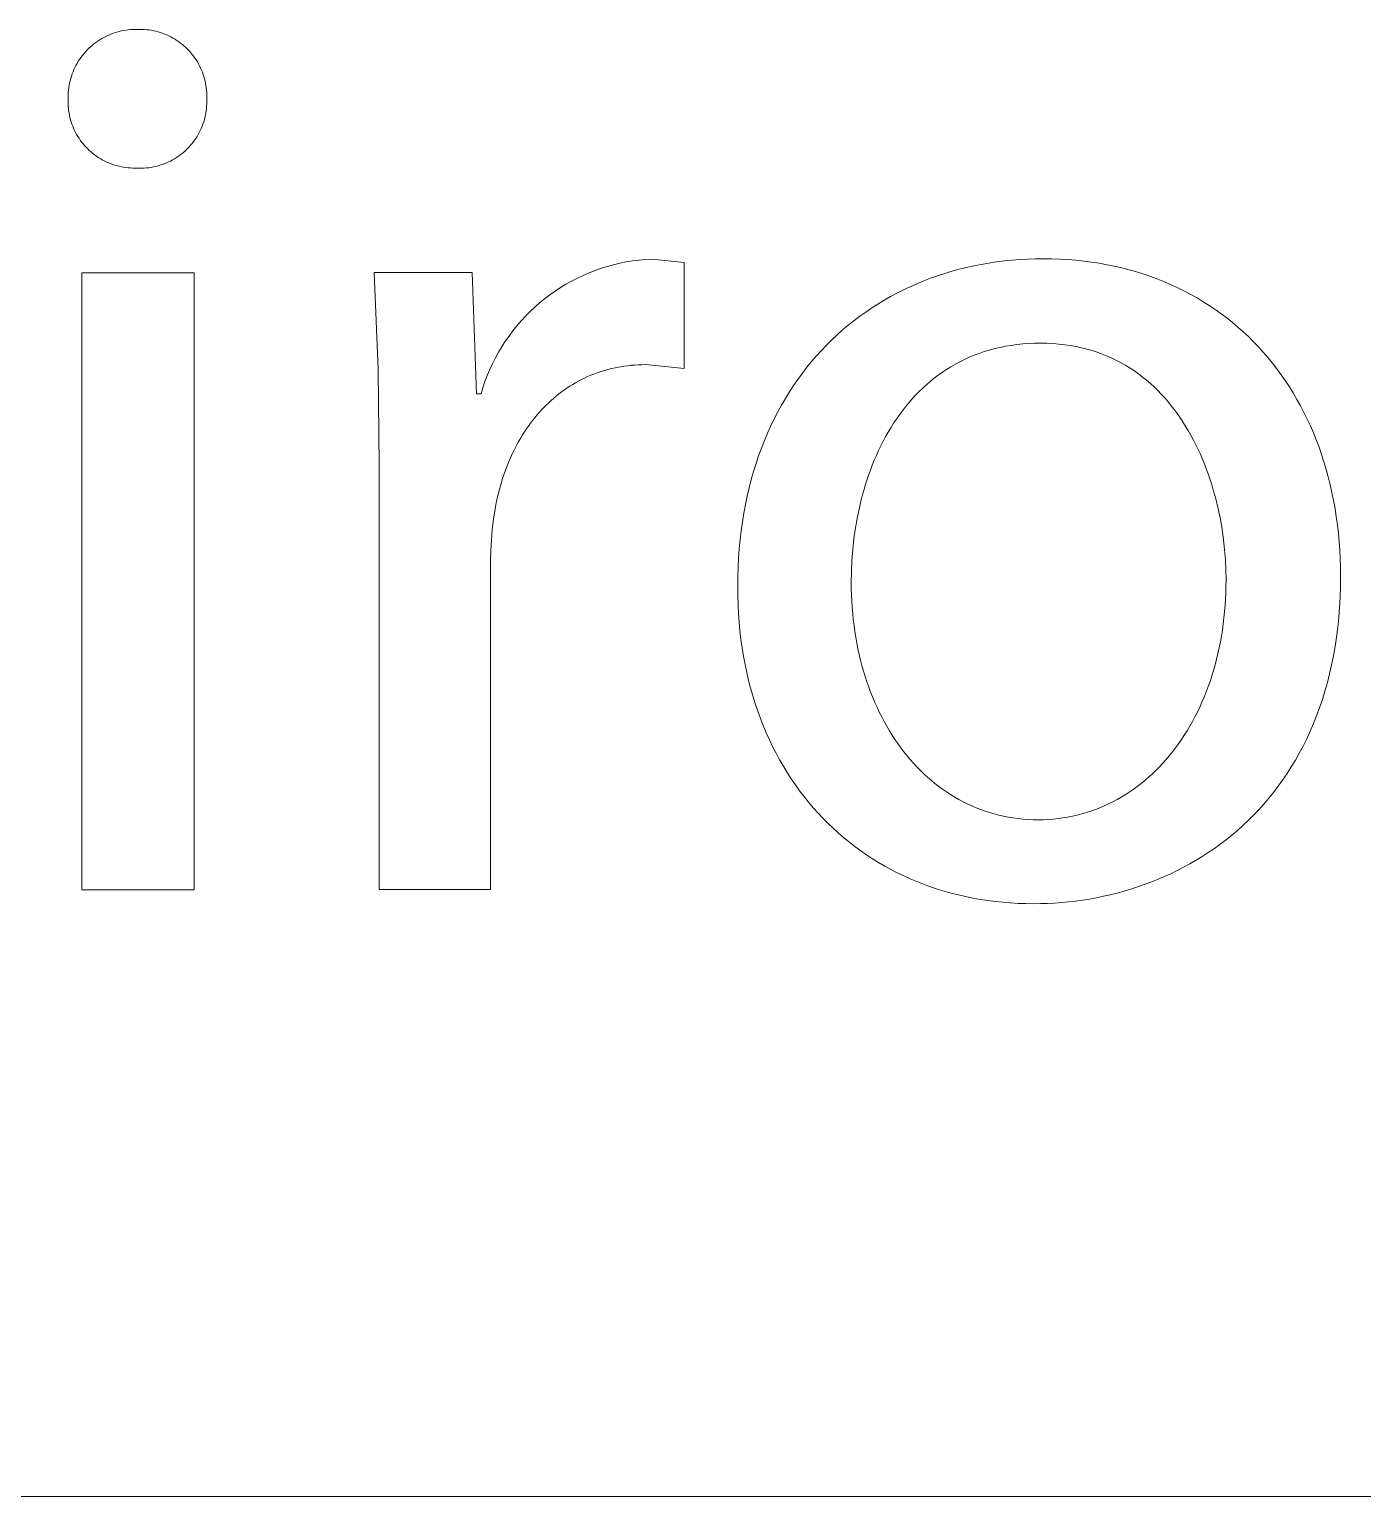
# Model space of a CAD drawing. Header units: millimetres. Extents: x -962 to 3068, y -237 to 2578.
# Drawn here: x 2262.05 to 2304.25, y -237.31 to -190.87 of the extents above; entities that cross this region are included whole.
import ezdxf

# ---------------------------------------------------------------- set-up
doc = ezdxf.new("R2010")
doc.units = ezdxf.units.MM
doc.header["$MEASUREMENT"] = 0
doc.layers.add('Domyślny', color=7, linetype='Continuous', true_color=0x000000)

msp = doc.modelspace()

# ---------------------------------------------------------------- linework, layer by layer
at = {"layer": 'Domyślny', "color": 18, "lineweight": 15, "true_color": 0x000000}
for p, q in [((2264.035, -191.38), (2264.092, -191.333)), ((2264.092, -191.333), (2264.151, -191.288)), ((2264.151, -191.288), (2264.212, -191.245)), ((2264.212, -191.245), (2264.274, -191.204)), ((2264.274, -191.204), (2264.338, -191.166)), ((2264.338, -191.166), (2264.403, -191.129)), ((2264.403, -191.129), (2264.469, -191.095)), ((2264.469, -191.095), (2264.536, -191.063)), ((2264.536, -191.063), (2264.604, -191.034)), ((2264.604, -191.034), (2264.673, -191.007)), ((2264.673, -191.007), (2264.744, -190.982)), ((2264.744, -190.982), (2264.815, -190.96)), ((2264.815, -190.96), (2264.886, -190.94)), ((2264.886, -190.94), (2264.959, -190.923)), ((2264.959, -190.923), (2265.032, -190.908)), ((2265.032, -190.908), (2265.105, -190.896)), ((2265.105, -190.896), (2265.179, -190.886)), ((2265.179, -190.886), (2265.253, -190.879)), ((2265.253, -190.879), (2265.327, -190.875)), ((2265.327, -190.875), (2265.401, -190.873)), ((2265.401, -190.873), (2265.476, -190.873)), ((2265.476, -190.873), (2265.548, -190.872)), ((2265.548, -190.872), (2265.621, -190.873)), ((2265.621, -190.873), (2265.694, -190.877)), ((2265.694, -190.877), (2265.767, -190.883)), ((2265.767, -190.883), (2265.839, -190.891)), ((2265.839, -190.891), (2265.911, -190.903)), ((2265.911, -190.903), (2265.983, -190.916)), ((2265.983, -190.916), (2266.054, -190.932)), ((2266.054, -190.932), (2266.124, -190.951)), ((2266.124, -190.951), (2266.194, -190.972)), ((2266.194, -190.972), (2266.263, -190.995)), ((2266.263, -190.995), (2266.331, -191.021)), ((2266.331, -191.021), (2266.399, -191.049)), ((2266.399, -191.049), (2266.465, -191.079)), ((2266.465, -191.079), (2266.53, -191.112)), ((2266.53, -191.112), (2266.594, -191.147)), ((2266.594, -191.147), (2266.657, -191.184)), ((2266.657, -191.184), (2266.718, -191.223)), ((2266.718, -191.223), (2266.778, -191.264)), ((2266.778, -191.264), (2266.837, -191.307)), ((2266.837, -191.307), (2266.894, -191.353)), ((2263.639, -191.822), (2263.681, -191.761)), ((2263.681, -191.761), (2263.726, -191.701)), ((2263.726, -191.701), (2263.773, -191.644)), ((2263.773, -191.644), (2263.821, -191.587)), ((2263.821, -191.587), (2263.872, -191.533)), ((2263.872, -191.533), (2263.924, -191.48)), ((2263.924, -191.48), (2263.979, -191.429)), ((2263.979, -191.429), (2264.035, -191.38)), ((2266.894, -191.353), (2266.95, -191.4)), ((2266.95, -191.4), (2267.003, -191.449)), ((2267.003, -191.449), (2267.056, -191.5)), ((2267.056, -191.5), (2267.106, -191.553)), ((2267.106, -191.553), (2267.154, -191.607)), ((2267.154, -191.607), (2267.201, -191.663)), ((2267.201, -191.663), (2267.245, -191.721)), ((2267.245, -191.721), (2267.288, -191.78)), ((2267.288, -191.78), (2267.329, -191.841)), ((2263.403, -192.285), (2263.43, -192.215)), ((2263.43, -192.215), (2263.459, -192.147)), ((2263.459, -192.147), (2263.491, -192.079)), ((2263.491, -192.079), (2263.524, -192.013)), ((2263.524, -192.013), (2263.56, -191.948)), ((2263.56, -191.948), (2263.598, -191.884)), ((2263.598, -191.884), (2263.639, -191.822)), ((2267.329, -191.841), (2267.367, -191.903)), ((2267.367, -191.903), (2267.403, -191.966)), ((2267.403, -191.966), (2267.437, -192.03)), ((2267.437, -192.03), (2267.469, -192.096)), ((2267.469, -192.096), (2267.499, -192.162)), ((2267.499, -192.162), (2267.526, -192.23)), ((2267.526, -192.23), (2267.551, -192.299)), ((2263.286, -192.791), (2263.295, -192.717)), ((2263.295, -192.717), (2263.307, -192.643)), ((2263.307, -192.643), (2263.321, -192.57)), ((2263.321, -192.57), (2263.338, -192.498)), ((2263.338, -192.498), (2263.357, -192.426)), ((2263.357, -192.426), (2263.379, -192.355)), ((2263.379, -192.355), (2263.403, -192.285)), ((2267.551, -192.299), (2267.573, -192.368)), ((2267.573, -192.368), (2267.593, -192.438)), ((2267.593, -192.438), (2267.611, -192.509)), ((2267.611, -192.509), (2267.626, -192.58)), ((2267.626, -192.58), (2267.639, -192.652)), ((2267.639, -192.652), (2267.649, -192.724)), ((2267.649, -192.724), (2267.657, -192.796)), ((2263.273, -193.16), (2263.275, -193.088)), ((2263.274, -193.232), (2263.273, -193.16)), ((2263.274, -193.013), (2263.275, -192.939)), ((2263.275, -193.088), (2263.274, -193.013)), ((2263.275, -192.939), (2263.279, -192.865)), ((2263.279, -192.865), (2263.286, -192.791)), ((2267.657, -192.796), (2267.662, -192.869)), ((2267.662, -192.869), (2267.665, -192.942)), ((2267.665, -193.015), (2267.663, -193.088)), ((2267.663, -193.088), (2267.665, -193.16)), ((2267.665, -193.16), (2267.663, -193.232)), ((2267.665, -192.942), (2267.665, -193.015)), ((2263.278, -193.304), (2263.274, -193.232)), ((2263.284, -193.376), (2263.278, -193.304)), ((2263.292, -193.448), (2263.284, -193.376)), ((2263.303, -193.519), (2263.292, -193.448)), ((2263.317, -193.59), (2263.303, -193.519)), ((2263.332, -193.661), (2263.317, -193.59)), ((2267.621, -193.591), (2267.605, -193.662)), ((2267.634, -193.52), (2267.621, -193.591)), ((2267.645, -193.449), (2267.634, -193.52)), ((2267.654, -193.377), (2267.645, -193.449)), ((2267.66, -193.305), (2267.654, -193.377)), ((2267.663, -193.232), (2267.66, -193.305)), ((2263.351, -193.731), (2263.332, -193.661)), ((2263.371, -193.8), (2263.351, -193.731)), ((2263.394, -193.869), (2263.371, -193.8)), ((2263.42, -193.936), (2263.394, -193.869)), ((2263.447, -194.003), (2263.42, -193.936)), ((2263.477, -194.069), (2263.447, -194.003)), ((2263.51, -194.133), (2263.477, -194.069)), ((2267.46, -194.07), (2267.427, -194.135)), ((2267.49, -194.005), (2267.46, -194.07)), ((2267.517, -193.938), (2267.49, -194.005)), ((2267.543, -193.87), (2267.517, -193.938)), ((2267.566, -193.801), (2267.543, -193.87)), ((2267.587, -193.732), (2267.566, -193.801)), ((2267.605, -193.662), (2267.587, -193.732)), ((2263.544, -194.197), (2263.51, -194.133)), ((2263.581, -194.259), (2263.544, -194.197)), ((2263.62, -194.32), (2263.581, -194.259)), ((2263.66, -194.38), (2263.62, -194.32)), ((2263.703, -194.438), (2263.66, -194.38)), ((2263.748, -194.495), (2263.703, -194.438)), ((2263.795, -194.55), (2263.748, -194.495)), ((2263.844, -194.603), (2263.795, -194.55)), ((2267.142, -194.553), (2267.093, -194.606)), ((2267.189, -194.497), (2267.142, -194.553)), ((2267.233, -194.441), (2267.189, -194.497)), ((2267.276, -194.382), (2267.233, -194.441)), ((2267.317, -194.322), (2267.276, -194.382)), ((2267.356, -194.261), (2267.317, -194.322)), ((2267.393, -194.199), (2267.356, -194.261)), ((2267.427, -194.135), (2267.393, -194.199)), ((2263.894, -194.655), (2263.844, -194.603)), ((2263.946, -194.705), (2263.894, -194.655)), ((2264, -194.753), (2263.946, -194.705)), ((2264.056, -194.799), (2264, -194.753)), ((2264.113, -194.844), (2264.056, -194.799)), ((2264.171, -194.886), (2264.113, -194.844)), ((2264.231, -194.926), (2264.171, -194.886)), ((2264.293, -194.964), (2264.231, -194.926)), ((2264.355, -195), (2264.293, -194.964)), ((2264.419, -195.034), (2264.355, -195)), ((2264.484, -195.066), (2264.419, -195.034)), ((2266.517, -195.039), (2266.452, -195.07)), ((2266.581, -195.005), (2266.517, -195.039)), ((2266.643, -194.968), (2266.581, -195.005)), ((2266.705, -194.93), (2266.643, -194.968)), ((2266.765, -194.89), (2266.705, -194.93)), ((2266.824, -194.847), (2266.765, -194.89)), ((2266.881, -194.803), (2266.824, -194.847)), ((2266.936, -194.756), (2266.881, -194.803)), ((2266.99, -194.708), (2266.936, -194.756)), ((2267.043, -194.658), (2266.99, -194.708)), ((2267.093, -194.606), (2267.043, -194.658)), ((2264.55, -195.095), (2264.484, -195.066)), ((2264.617, -195.122), (2264.55, -195.095)), ((2264.685, -195.147), (2264.617, -195.122)), ((2264.754, -195.17), (2264.685, -195.147)), ((2264.823, -195.19), (2264.754, -195.17)), ((2264.893, -195.207), (2264.823, -195.19)), ((2264.964, -195.222), (2264.893, -195.207)), ((2265.035, -195.235), (2264.964, -195.222)), ((2265.107, -195.245), (2265.035, -195.235)), ((2265.178, -195.253), (2265.107, -195.245)), ((2265.251, -195.259), (2265.178, -195.253)), ((2265.323, -195.261), (2265.251, -195.259)), ((2265.395, -195.262), (2265.323, -195.261)), ((2265.467, -195.266), (2265.395, -195.262)), ((2265.54, -195.268), (2265.467, -195.266)), ((2265.612, -195.268), (2265.54, -195.268)), ((2265.684, -195.265), (2265.612, -195.268)), ((2265.757, -195.259), (2265.684, -195.265)), ((2265.829, -195.251), (2265.757, -195.259)), ((2265.9, -195.241), (2265.829, -195.251)), ((2265.971, -195.228), (2265.9, -195.241)), ((2266.042, -195.212), (2265.971, -195.228)), ((2266.112, -195.195), (2266.042, -195.212)), ((2266.182, -195.175), (2266.112, -195.195)), ((2266.251, -195.152), (2266.182, -195.175)), ((2266.319, -195.127), (2266.251, -195.152)), ((2266.386, -195.1), (2266.319, -195.127)), ((2266.452, -195.07), (2266.386, -195.1)), ((2280.543, -198.32), (2280.742, -198.273)), ((2280.742, -198.273), (2280.942, -198.232)), ((2280.942, -198.232), (2281.144, -198.199)), ((2281.144, -198.199), (2281.347, -198.173)), ((2281.347, -198.173), (2281.551, -198.154)), ((2281.551, -198.154), (2281.755, -198.142)), ((2281.755, -198.142), (2282.775, -198.249)), ((2282.775, -198.249), (2282.775, -201.604)), ((2292.181, -198.311), (2292.42, -198.27)), ((2292.42, -198.27), (2292.661, -198.234)), ((2292.661, -198.234), (2292.903, -198.203)), ((2292.903, -198.203), (2293.148, -198.178)), ((2293.148, -198.178), (2293.395, -198.159)), ((2293.395, -198.159), (2293.643, -198.145)), ((2293.643, -198.145), (2293.894, -198.136)), ((2293.894, -198.136), (2294.146, -198.134)), ((2294.146, -198.134), (2294.408, -198.137)), ((2294.408, -198.137), (2294.666, -198.146)), ((2294.666, -198.146), (2294.923, -198.16)), ((2294.923, -198.16), (2295.176, -198.181)), ((2295.176, -198.181), (2295.427, -198.207)), ((2295.427, -198.207), (2295.674, -198.239)), ((2295.674, -198.239), (2295.919, -198.277)), ((2295.919, -198.277), (2296.161, -198.321)), ((2263.704, -198.577), (2267.26, -198.577)), ((2263.704, -218.104), (2263.704, -198.577)), ((2267.26, -198.577), (2267.26, -218.104)), ((2273.09, -201.623), (2272.964, -198.571)), ((2272.964, -198.571), (2276.064, -198.571)), ((2276.064, -198.571), (2276.199, -202.409)), ((2279.213, -198.839), (2279.395, -198.745)), ((2279.395, -198.745), (2279.579, -198.658)), ((2279.579, -198.658), (2279.767, -198.577)), ((2279.767, -198.577), (2279.958, -198.503)), ((2279.958, -198.503), (2280.151, -198.435)), ((2280.151, -198.435), (2280.346, -198.374)), ((2280.346, -198.374), (2280.543, -198.32)), ((2290.358, -198.834), (2290.577, -198.75)), ((2290.577, -198.75), (2290.798, -198.671)), ((2290.798, -198.671), (2291.023, -198.598)), ((2291.023, -198.598), (2291.25, -198.53)), ((2291.25, -198.53), (2291.479, -198.467)), ((2291.479, -198.467), (2291.711, -198.41)), ((2291.711, -198.41), (2291.945, -198.358)), ((2291.945, -198.358), (2292.181, -198.311)), ((2296.161, -198.321), (2296.4, -198.37)), ((2296.4, -198.37), (2296.635, -198.424)), ((2296.635, -198.424), (2296.868, -198.484)), ((2296.868, -198.484), (2297.097, -198.55)), ((2297.097, -198.55), (2297.323, -198.62)), ((2297.323, -198.62), (2297.546, -198.696)), ((2297.546, -198.696), (2297.766, -198.778)), ((2278.522, -199.276), (2278.689, -199.158)), ((2278.689, -199.158), (2278.86, -199.045)), ((2278.86, -199.045), (2279.034, -198.939)), ((2279.034, -198.939), (2279.213, -198.839)), ((2289.307, -199.33), (2289.511, -199.221)), ((2289.511, -199.221), (2289.718, -199.116)), ((2289.718, -199.116), (2289.929, -199.017)), ((2289.929, -199.017), (2290.142, -198.923)), ((2290.142, -198.923), (2290.358, -198.834)), ((2297.766, -198.778), (2297.983, -198.864)), ((2297.983, -198.864), (2298.196, -198.956)), ((2298.196, -198.956), (2298.405, -199.053)), ((2298.405, -199.053), (2298.611, -199.155)), ((2298.611, -199.155), (2298.814, -199.262)), ((2277.898, -199.804), (2278.047, -199.664)), ((2278.047, -199.664), (2278.201, -199.529)), ((2278.201, -199.529), (2278.359, -199.4)), ((2278.359, -199.4), (2278.522, -199.276)), ((2288.522, -199.819), (2288.713, -199.689)), ((2288.713, -199.689), (2288.908, -199.565)), ((2288.908, -199.565), (2289.106, -199.445)), ((2289.106, -199.445), (2289.307, -199.33)), ((2298.814, -199.262), (2299.013, -199.374)), ((2299.013, -199.374), (2299.208, -199.491)), ((2299.208, -199.491), (2299.4, -199.613)), ((2299.4, -199.613), (2299.588, -199.74)), ((2277.482, -200.254), (2277.616, -200.099)), ((2277.616, -200.099), (2277.754, -199.949)), ((2277.754, -199.949), (2277.898, -199.804)), ((2287.97, -200.238), (2288.15, -200.093)), ((2288.15, -200.093), (2288.335, -199.954)), ((2288.335, -199.954), (2288.522, -199.819)), ((2299.588, -199.74), (2299.772, -199.871)), ((2299.772, -199.871), (2299.953, -200.007)), ((2299.953, -200.007), (2300.129, -200.148)), ((2300.129, -200.148), (2300.302, -200.293)), ((2277.115, -200.746), (2277.232, -200.578)), ((2277.232, -200.578), (2277.354, -200.414)), ((2277.354, -200.414), (2277.482, -200.254)), ((2287.45, -200.701), (2287.62, -200.542)), ((2287.62, -200.542), (2287.793, -200.387)), ((2287.793, -200.387), (2287.97, -200.238)), ((2300.302, -200.293), (2300.471, -200.443)), ((2300.471, -200.443), (2300.636, -200.598)), ((2300.636, -200.598), (2300.797, -200.757)), ((2276.9, -201.093), (2277.004, -200.918)), ((2277.004, -200.918), (2277.115, -200.746)), ((2286.966, -201.207), (2287.123, -201.034)), ((2287.123, -201.034), (2287.285, -200.865)), ((2287.285, -200.865), (2287.45, -200.701)), ((2292.274, -201.073), (2292.114, -201.127)), ((2292.438, -201.023), (2292.274, -201.073)), ((2292.605, -200.978), (2292.438, -201.023)), ((2292.776, -200.938), (2292.605, -200.978)), ((2292.95, -200.903), (2292.776, -200.938)), ((2293.127, -200.873), (2292.95, -200.903)), ((2293.308, -200.849), (2293.127, -200.873)), ((2293.492, -200.83), (2293.308, -200.849)), ((2293.68, -200.816), (2293.492, -200.83)), ((2293.871, -200.807), (2293.68, -200.816)), ((2294.065, -200.804), (2293.871, -200.807)), ((2294.26, -200.807), (2294.065, -200.804)), ((2294.452, -200.816), (2294.26, -200.807)), ((2294.639, -200.831), (2294.452, -200.816)), ((2294.824, -200.852), (2294.639, -200.831)), ((2295.004, -200.879), (2294.824, -200.852)), ((2295.181, -200.911), (2295.004, -200.879)), ((2295.354, -200.948), (2295.181, -200.911)), ((2295.523, -200.991), (2295.354, -200.948)), ((2295.689, -201.039), (2295.523, -200.991)), ((2295.852, -201.092), (2295.689, -201.039)), ((2300.797, -200.757), (2300.954, -200.92)), ((2300.954, -200.92), (2301.106, -201.088)), ((2276.623, -201.641), (2276.709, -201.455)), ((2276.709, -201.455), (2276.801, -201.272)), ((2276.801, -201.272), (2276.9, -201.093)), ((2280.757, -201.55), (2280.648, -201.57)), ((2280.867, -201.532), (2280.757, -201.55)), ((2280.979, -201.518), (2280.867, -201.532)), ((2281.092, -201.505), (2280.979, -201.518)), ((2281.205, -201.496), (2281.092, -201.505)), ((2281.32, -201.489), (2281.205, -201.496)), ((2281.436, -201.485), (2281.32, -201.489)), ((2281.553, -201.483), (2281.436, -201.485)), ((2282.775, -201.604), (2281.553, -201.483)), ((2286.663, -201.568), (2286.812, -201.385)), ((2286.812, -201.385), (2286.966, -201.207)), ((2291.221, -201.549), (2291.084, -201.634)), ((2291.362, -201.468), (2291.221, -201.549)), ((2291.505, -201.391), (2291.362, -201.468)), ((2291.653, -201.319), (2291.505, -201.391)), ((2291.803, -201.25), (2291.653, -201.319)), ((2291.957, -201.187), (2291.803, -201.25)), ((2292.114, -201.127), (2291.957, -201.187)), ((2296.011, -201.15), (2295.852, -201.092)), ((2296.166, -201.213), (2296.011, -201.15)), ((2296.319, -201.28), (2296.166, -201.213)), ((2296.467, -201.352), (2296.319, -201.28)), ((2296.612, -201.429), (2296.467, -201.352)), ((2296.754, -201.51), (2296.612, -201.429)), ((2296.892, -201.596), (2296.754, -201.51)), ((2301.106, -201.088), (2301.255, -201.26)), ((2301.255, -201.26), (2301.399, -201.436)), ((2301.399, -201.436), (2301.539, -201.617)), ((2273.125, -204.678), (2273.09, -201.623)), ((2276.471, -202.02), (2276.544, -201.829)), ((2276.544, -201.829), (2276.623, -201.641)), ((2279.434, -202.004), (2279.341, -202.055)), ((2279.528, -201.955), (2279.434, -202.004)), ((2279.623, -201.908), (2279.528, -201.955)), ((2279.72, -201.863), (2279.623, -201.908)), ((2279.818, -201.821), (2279.72, -201.863)), ((2279.918, -201.781), (2279.818, -201.821)), ((2280.018, -201.743), (2279.918, -201.781)), ((2280.12, -201.708), (2280.018, -201.743)), ((2280.223, -201.676), (2280.12, -201.708)), ((2280.328, -201.646), (2280.223, -201.676)), ((2280.433, -201.618), (2280.328, -201.646)), ((2280.54, -201.593), (2280.433, -201.618)), ((2280.648, -201.57), (2280.54, -201.593)), ((2286.241, -202.146), (2286.377, -201.949)), ((2286.377, -201.949), (2286.518, -201.756)), ((2286.518, -201.756), (2286.663, -201.568)), ((2290.567, -202.014), (2290.445, -202.118)), ((2290.691, -201.913), (2290.567, -202.014)), ((2290.819, -201.817), (2290.691, -201.913)), ((2290.949, -201.723), (2290.819, -201.817)), ((2291.084, -201.634), (2290.949, -201.723)), ((2297.027, -201.685), (2296.892, -201.596)), ((2297.159, -201.779), (2297.027, -201.685)), ((2297.287, -201.876), (2297.159, -201.779)), ((2297.412, -201.978), (2297.287, -201.876)), ((2297.534, -202.083), (2297.412, -201.978)), ((2301.539, -201.617), (2301.675, -201.802)), ((2301.675, -201.802), (2301.806, -201.991)), ((2301.806, -201.991), (2301.934, -202.184)), ((2276.199, -202.409), (2276.346, -202.409)), ((2276.346, -202.409), (2276.405, -202.214)), ((2276.405, -202.214), (2276.471, -202.02)), ((2278.729, -202.477), (2278.648, -202.545)), ((2278.813, -202.41), (2278.729, -202.477)), ((2278.897, -202.346), (2278.813, -202.41)), ((2278.983, -202.283), (2278.897, -202.346)), ((2279.07, -202.223), (2278.983, -202.283)), ((2279.159, -202.165), (2279.07, -202.223)), ((2279.249, -202.109), (2279.159, -202.165)), ((2279.341, -202.055), (2279.249, -202.109)), ((2285.981, -202.554), (2286.109, -202.347)), ((2286.109, -202.347), (2286.241, -202.146)), ((2290.101, -202.452), (2289.992, -202.57)), ((2290.212, -202.337), (2290.101, -202.452)), ((2290.327, -202.226), (2290.212, -202.337)), ((2290.445, -202.118), (2290.327, -202.226)), ((2297.652, -202.191), (2297.534, -202.083)), ((2297.767, -202.303), (2297.652, -202.191)), ((2297.879, -202.419), (2297.767, -202.303)), ((2297.988, -202.537), (2297.879, -202.419)), ((2301.934, -202.184), (2302.056, -202.381)), ((2302.056, -202.381), (2302.174, -202.582)), ((2278.261, -202.919), (2278.188, -202.999)), ((2278.335, -202.84), (2278.261, -202.919)), ((2278.411, -202.763), (2278.335, -202.84)), ((2278.489, -202.689), (2278.411, -202.763)), ((2278.567, -202.616), (2278.489, -202.689)), ((2278.648, -202.545), (2278.567, -202.616)), ((2285.741, -202.98), (2285.859, -202.764)), ((2285.859, -202.764), (2285.981, -202.554)), ((2289.685, -202.942), (2289.589, -203.072)), ((2289.784, -202.815), (2289.685, -202.942)), ((2289.886, -202.691), (2289.784, -202.815)), ((2289.992, -202.57), (2289.886, -202.691)), ((2298.093, -202.659), (2297.988, -202.537)), ((2298.195, -202.784), (2298.093, -202.659)), ((2298.294, -202.912), (2298.195, -202.784)), ((2298.39, -203.042), (2298.294, -202.912)), ((2302.174, -202.582), (2302.288, -202.787)), ((2302.288, -202.787), (2302.397, -202.995)), ((2277.912, -203.339), (2277.847, -203.429)), ((2277.979, -203.252), (2277.912, -203.339)), ((2278.047, -203.166), (2277.979, -203.252)), ((2278.117, -203.081), (2278.047, -203.166)), ((2278.188, -202.999), (2278.117, -203.081)), ((2285.519, -203.424), (2285.627, -203.2)), ((2285.627, -203.2), (2285.741, -202.98)), ((2289.406, -203.34), (2289.319, -203.479)), ((2289.496, -203.205), (2289.406, -203.34)), ((2289.589, -203.072), (2289.496, -203.205)), ((2298.483, -203.175), (2298.39, -203.042)), ((2298.573, -203.311), (2298.483, -203.175)), ((2298.66, -203.449), (2298.573, -203.311)), ((2302.397, -202.995), (2302.502, -203.208)), ((2302.502, -203.208), (2302.602, -203.424)), ((2277.603, -203.805), (2277.546, -203.903)), ((2277.661, -203.708), (2277.603, -203.805)), ((2277.722, -203.613), (2277.661, -203.708)), ((2277.784, -203.52), (2277.722, -203.613)), ((2277.847, -203.429), (2277.784, -203.52)), ((2285.317, -203.886), (2285.415, -203.653)), ((2285.415, -203.653), (2285.519, -203.424)), ((2289.154, -203.762), (2289.076, -203.908)), ((2289.235, -203.619), (2289.154, -203.762)), ((2289.319, -203.479), (2289.235, -203.619)), ((2298.743, -203.589), (2298.66, -203.449)), ((2298.824, -203.732), (2298.743, -203.589)), ((2298.902, -203.876), (2298.824, -203.732)), ((2302.602, -203.424), (2302.697, -203.644)), ((2302.697, -203.644), (2302.787, -203.868)), ((2302.787, -203.868), (2302.873, -204.096)), ((2277.334, -204.311), (2277.285, -204.417)), ((2277.384, -204.207), (2277.334, -204.311)), ((2277.436, -204.104), (2277.384, -204.207)), ((2277.49, -204.003), (2277.436, -204.104)), ((2277.546, -203.903), (2277.49, -204.003)), ((2285.134, -204.366), (2285.223, -204.124)), ((2285.223, -204.124), (2285.317, -203.886)), ((2288.929, -204.205), (2288.86, -204.357)), ((2289.001, -204.055), (2288.929, -204.205)), ((2289.076, -203.908), (2289.001, -204.055)), ((2298.976, -204.023), (2298.902, -203.876)), ((2299.048, -204.171), (2298.976, -204.023)), ((2299.116, -204.321), (2299.048, -204.171)), ((2299.182, -204.473), (2299.116, -204.321)), ((2302.873, -204.096), (2302.953, -204.327)), ((2302.953, -204.327), (2303.029, -204.561)), ((2273.125, -218.098), (2273.125, -204.678)), ((2277.15, -204.744), (2277.108, -204.856)), ((2277.193, -204.634), (2277.15, -204.744)), ((2277.238, -204.525), (2277.193, -204.634)), ((2277.285, -204.417), (2277.238, -204.525)), ((2284.973, -204.863), (2285.051, -204.612)), ((2285.051, -204.612), (2285.134, -204.366)), ((2288.732, -204.666), (2288.672, -204.824)), ((2288.795, -204.511), (2288.732, -204.666)), ((2288.86, -204.357), (2288.795, -204.511)), ((2299.245, -204.626), (2299.182, -204.473)), ((2299.305, -204.78), (2299.245, -204.626)), ((2299.362, -204.936), (2299.305, -204.78)), ((2303.029, -204.561), (2303.1, -204.799)), ((2303.1, -204.799), (2303.166, -205.04)), ((2277.03, -205.084), (2276.958, -205.317)), ((2277.068, -204.969), (2277.03, -205.084)), ((2277.108, -204.856), (2277.068, -204.969)), ((2284.833, -205.378), (2284.9, -205.118)), ((2284.9, -205.118), (2284.973, -204.863)), ((2288.56, -205.143), (2288.509, -205.305)), ((2288.614, -204.983), (2288.56, -205.143)), ((2288.672, -204.824), (2288.614, -204.983)), ((2299.416, -205.093), (2299.362, -204.936)), ((2299.467, -205.251), (2299.416, -205.093)), ((2299.516, -205.41), (2299.467, -205.251)), ((2303.166, -205.04), (2303.227, -205.285)), ((2276.895, -205.555), (2276.838, -205.798)), ((2276.958, -205.317), (2276.895, -205.555)), ((2284.715, -205.91), (2284.771, -205.642)), ((2284.771, -205.642), (2284.833, -205.378)), ((2288.415, -205.634), (2288.372, -205.8)), ((2288.46, -205.469), (2288.415, -205.634)), ((2288.509, -205.305), (2288.46, -205.469)), ((2299.605, -205.73), (2299.516, -205.41)), ((2299.682, -206.052), (2299.605, -205.73)), ((2303.227, -205.285), (2303.283, -205.533)), ((2303.283, -205.533), (2303.334, -205.785)), ((2276.789, -206.046), (2276.741, -206.375)), ((2276.838, -205.798), (2276.789, -206.046)), ((2284.619, -206.458), (2284.664, -206.182)), ((2284.664, -206.182), (2284.715, -205.91)), ((2288.332, -205.967), (2288.261, -206.305)), ((2288.372, -205.8), (2288.332, -205.967)), ((2299.749, -206.376), (2299.682, -206.052)), ((2303.334, -205.785), (2303.38, -206.039)), ((2303.38, -206.039), (2303.42, -206.297)), ((2276.741, -206.375), (2276.702, -206.704)), ((2284.58, -206.739), (2284.619, -206.458)), ((2288.201, -206.645), (2288.152, -206.989)), ((2288.261, -206.305), (2288.201, -206.645)), ((2299.805, -206.7), (2299.749, -206.376)), ((2303.42, -206.297), (2303.455, -206.558)), ((2303.455, -206.558), (2303.485, -206.822)), ((2276.673, -207.035), (2276.652, -207.366)), ((2276.702, -206.704), (2276.673, -207.035)), ((2284.519, -207.312), (2284.547, -207.023)), ((2284.547, -207.023), (2284.58, -206.739)), ((2288.152, -206.989), (2288.115, -207.334)), ((2299.85, -207.023), (2299.805, -206.7)), ((2299.886, -207.345), (2299.85, -207.023)), ((2303.485, -206.822), (2303.51, -207.089)), ((2303.51, -207.089), (2303.529, -207.359)), ((2276.652, -207.366), (2276.641, -207.697)), ((2284.498, -207.605), (2284.519, -207.312)), ((2288.115, -207.334), (2288.088, -207.68)), ((2299.91, -207.665), (2299.886, -207.345)), ((2303.529, -207.359), (2303.543, -207.631)), ((2276.641, -207.697), (2276.641, -218.098)), ((2284.473, -208.203), (2284.482, -207.902)), ((2284.482, -207.902), (2284.498, -207.605)), ((2288.072, -208.027), (2288.066, -208.374)), ((2288.088, -207.68), (2288.072, -208.027)), ((2299.925, -207.981), (2299.91, -207.665)), ((2299.93, -208.293), (2299.925, -207.981)), ((2303.543, -207.631), (2303.551, -207.907)), ((2303.551, -207.907), (2303.554, -208.186)), ((2284.47, -208.508), (2284.473, -208.203)), ((2284.473, -208.795), (2284.47, -208.508)), ((2288.066, -208.374), (2288.068, -208.573)), ((2299.923, -208.702), (2299.928, -208.499)), ((2299.928, -208.499), (2299.93, -208.293)), ((2303.554, -208.186), (2303.55, -208.521)), ((2284.482, -209.08), (2284.473, -208.795)), ((2288.068, -208.573), (2288.074, -208.772)), ((2288.074, -208.772), (2288.083, -208.969)), ((2288.083, -208.969), (2288.095, -209.164)), ((2299.901, -209.104), (2299.914, -208.904)), ((2299.914, -208.904), (2299.923, -208.702)), ((2303.539, -208.85), (2303.521, -209.173)), ((2303.55, -208.521), (2303.539, -208.85)), ((2284.496, -209.361), (2284.482, -209.08)), ((2284.517, -209.638), (2284.496, -209.361)), ((2288.095, -209.164), (2288.111, -209.357)), ((2288.111, -209.357), (2288.13, -209.548)), ((2299.864, -209.498), (2299.884, -209.302)), ((2299.884, -209.302), (2299.901, -209.104)), ((2303.521, -209.173), (2303.496, -209.49)), ((2284.543, -209.912), (2284.517, -209.638)), ((2288.13, -209.548), (2288.153, -209.738)), ((2288.153, -209.738), (2288.179, -209.926)), ((2299.784, -210.073), (2299.814, -209.883)), ((2299.814, -209.883), (2299.841, -209.692)), ((2299.841, -209.692), (2299.864, -209.498)), ((2303.465, -209.801), (2303.426, -210.107)), ((2303.496, -209.49), (2303.465, -209.801)), ((2284.575, -210.182), (2284.543, -209.912)), ((2284.612, -210.449), (2284.575, -210.182)), ((2288.179, -209.926), (2288.209, -210.112)), ((2288.209, -210.112), (2288.242, -210.295)), ((2288.242, -210.295), (2288.278, -210.477)), ((2299.713, -210.446), (2299.75, -210.26)), ((2299.75, -210.26), (2299.784, -210.073)), ((2303.426, -210.107), (2303.381, -210.406)), ((2284.655, -210.712), (2284.612, -210.449)), ((2284.704, -210.971), (2284.655, -210.712)), ((2288.278, -210.477), (2288.317, -210.657)), ((2288.317, -210.657), (2288.36, -210.835)), ((2288.36, -210.835), (2288.405, -211.01)), ((2299.582, -210.988), (2299.629, -210.809)), ((2299.629, -210.809), (2299.672, -210.629)), ((2299.672, -210.629), (2299.713, -210.446)), ((2303.329, -210.7), (2303.272, -210.988)), ((2303.381, -210.406), (2303.329, -210.7)), ((2284.758, -211.227), (2284.704, -210.971)), ((2284.817, -211.479), (2284.758, -211.227)), ((2288.405, -211.01), (2288.454, -211.183)), ((2288.454, -211.183), (2288.506, -211.354)), ((2299.479, -211.337), (2299.532, -211.164)), ((2299.532, -211.164), (2299.582, -210.988)), ((2303.207, -211.27), (2303.137, -211.547)), ((2303.272, -210.988), (2303.207, -211.27)), ((2284.881, -211.727), (2284.817, -211.479)), ((2284.951, -211.971), (2284.881, -211.727)), ((2288.506, -211.354), (2288.561, -211.523)), ((2288.561, -211.523), (2288.619, -211.689)), ((2288.619, -211.689), (2288.68, -211.852)), ((2299.301, -211.842), (2299.363, -211.676)), ((2299.363, -211.676), (2299.422, -211.508)), ((2299.422, -211.508), (2299.479, -211.337)), ((2303.137, -211.547), (2303.061, -211.818)), ((2285.025, -212.211), (2284.951, -211.971)), ((2285.105, -212.448), (2285.025, -212.211)), ((2288.68, -211.852), (2288.744, -212.014)), ((2288.744, -212.014), (2288.811, -212.172)), ((2288.811, -212.172), (2288.881, -212.329)), ((2299.096, -212.324), (2299.167, -212.166)), ((2299.167, -212.166), (2299.235, -212.005)), ((2299.235, -212.005), (2299.301, -211.842)), ((2302.979, -212.083), (2302.891, -212.343)), ((2303.061, -211.818), (2302.979, -212.083)), ((2285.19, -212.681), (2285.105, -212.448)), ((2285.279, -212.909), (2285.19, -212.681)), ((2288.881, -212.329), (2288.954, -212.482)), ((2288.954, -212.482), (2289.03, -212.633)), ((2289.03, -212.633), (2289.108, -212.781)), ((2298.865, -212.78), (2298.944, -212.631)), ((2298.944, -212.631), (2299.021, -212.479)), ((2299.021, -212.479), (2299.096, -212.324)), ((2302.797, -212.597), (2302.698, -212.845)), ((2302.891, -212.343), (2302.797, -212.597)), ((2285.374, -213.134), (2285.279, -212.909)), ((2285.473, -213.355), (2285.374, -213.134)), ((2289.108, -212.781), (2289.189, -212.926)), ((2289.189, -212.926), (2289.273, -213.069)), ((2289.273, -213.069), (2289.36, -213.208)), ((2298.609, -213.211), (2298.697, -213.07)), ((2298.697, -213.07), (2298.782, -212.927)), ((2298.782, -212.927), (2298.865, -212.78)), ((2302.594, -213.088), (2302.484, -213.325)), ((2302.698, -212.845), (2302.594, -213.088)), ((2285.577, -213.572), (2285.473, -213.355)), ((2285.686, -213.784), (2285.577, -213.572)), ((2289.36, -213.208), (2289.449, -213.345)), ((2289.449, -213.345), (2289.541, -213.479)), ((2289.541, -213.479), (2289.635, -213.609)), ((2289.635, -213.609), (2289.732, -213.737)), ((2298.231, -213.742), (2298.329, -213.614)), ((2298.329, -213.614), (2298.425, -213.483)), ((2298.425, -213.483), (2298.518, -213.348)), ((2298.518, -213.348), (2298.609, -213.211)), ((2302.369, -213.556), (2302.249, -213.782)), ((2302.484, -213.325), (2302.369, -213.556)), ((2285.799, -213.993), (2285.686, -213.784)), ((2285.917, -214.197), (2285.799, -213.993)), ((2289.732, -213.737), (2289.832, -213.861)), ((2289.832, -213.861), (2289.934, -213.982)), ((2289.934, -213.982), (2290.038, -214.1)), ((2297.921, -214.106), (2298.027, -213.988)), ((2298.027, -213.988), (2298.13, -213.867)), ((2298.13, -213.867), (2298.231, -213.742)), ((2302.124, -214.003), (2301.995, -214.218)), ((2302.249, -213.782), (2302.124, -214.003)), ((2286.039, -214.397), (2285.917, -214.197)), ((2286.166, -214.593), (2286.039, -214.397)), ((2290.038, -214.1), (2290.145, -214.215)), ((2290.145, -214.215), (2290.255, -214.326)), ((2290.255, -214.326), (2290.366, -214.434)), ((2290.366, -214.434), (2290.48, -214.539)), ((2290.48, -214.539), (2290.597, -214.64)), ((2297.358, -214.646), (2297.475, -214.545)), ((2297.475, -214.545), (2297.59, -214.441)), ((2297.59, -214.441), (2297.703, -214.333)), ((2297.703, -214.333), (2297.813, -214.221)), ((2297.813, -214.221), (2297.921, -214.106)), ((2301.86, -214.427), (2301.721, -214.631)), ((2301.995, -214.218), (2301.86, -214.427)), ((2286.297, -214.784), (2286.166, -214.593)), ((2286.432, -214.972), (2286.297, -214.784)), ((2286.572, -215.155), (2286.432, -214.972)), ((2290.597, -214.64), (2290.715, -214.737)), ((2290.715, -214.737), (2290.836, -214.831)), ((2290.836, -214.831), (2290.959, -214.922)), ((2290.959, -214.922), (2291.084, -215.008)), ((2291.084, -215.008), (2291.211, -215.091)), ((2296.741, -215.097), (2296.868, -215.014)), ((2296.868, -215.014), (2296.994, -214.928)), ((2296.994, -214.928), (2297.117, -214.838)), ((2297.117, -214.838), (2297.239, -214.744)), ((2297.239, -214.744), (2297.358, -214.646)), ((2301.578, -214.83), (2301.431, -215.023)), ((2301.721, -214.631), (2301.578, -214.83)), ((2286.716, -215.333), (2286.572, -215.155)), ((2286.863, -215.507), (2286.716, -215.333)), ((2291.211, -215.091), (2291.34, -215.17)), ((2291.34, -215.17), (2291.472, -215.246)), ((2291.472, -215.246), (2291.605, -215.317)), ((2291.605, -215.317), (2291.74, -215.384)), ((2291.74, -215.384), (2291.878, -215.448)), ((2291.878, -215.448), (2292.017, -215.507)), ((2295.935, -215.51), (2296.074, -215.451)), ((2296.074, -215.451), (2296.211, -215.388)), ((2296.211, -215.388), (2296.346, -215.321)), ((2296.346, -215.321), (2296.48, -215.25)), ((2296.48, -215.25), (2296.611, -215.175)), ((2296.611, -215.175), (2296.741, -215.097)), ((2301.123, -215.393), (2300.963, -215.57)), ((2301.279, -215.21), (2301.123, -215.393)), ((2301.431, -215.023), (2301.279, -215.21)), ((2287.015, -215.677), (2286.863, -215.507)), ((2287.171, -215.842), (2287.015, -215.677)), ((2287.33, -216.003), (2287.171, -215.842)), ((2292.017, -215.507), (2292.158, -215.562)), ((2292.158, -215.562), (2292.301, -215.614)), ((2292.301, -215.614), (2292.446, -215.661)), ((2292.446, -215.661), (2292.592, -215.703)), ((2292.592, -215.703), (2292.74, -215.742)), ((2292.74, -215.742), (2292.89, -215.776)), ((2292.89, -215.776), (2293.042, -215.806)), ((2293.042, -215.806), (2293.195, -215.831)), ((2293.195, -215.831), (2293.35, -215.852)), ((2293.35, -215.852), (2293.506, -215.868)), ((2293.506, -215.868), (2293.664, -215.88)), ((2293.664, -215.88), (2293.824, -215.887)), ((2293.824, -215.887), (2293.985, -215.889)), ((2293.985, -215.889), (2294.143, -215.887)), ((2294.143, -215.887), (2294.301, -215.88)), ((2294.301, -215.88), (2294.457, -215.868)), ((2294.457, -215.868), (2294.611, -215.852)), ((2294.611, -215.852), (2294.764, -215.832)), ((2294.764, -215.832), (2294.916, -215.807)), ((2294.916, -215.807), (2295.066, -215.777)), ((2295.066, -215.777), (2295.215, -215.743)), ((2295.215, -215.743), (2295.362, -215.705)), ((2295.362, -215.705), (2295.508, -215.663)), ((2295.508, -215.663), (2295.652, -215.616)), ((2295.652, -215.616), (2295.794, -215.565)), ((2295.794, -215.565), (2295.935, -215.51)), ((2300.633, -215.908), (2300.462, -216.069)), ((2300.8, -215.741), (2300.633, -215.908)), ((2300.963, -215.57), (2300.8, -215.741)), ((2287.493, -216.159), (2287.33, -216.003)), ((2287.66, -216.31), (2287.493, -216.159)), ((2287.831, -216.457), (2287.66, -216.31)), ((2300.11, -216.375), (2299.929, -216.52)), ((2300.288, -216.224), (2300.11, -216.375)), ((2300.462, -216.069), (2300.288, -216.224)), ((2288.006, -216.6), (2287.831, -216.457)), ((2288.183, -216.737), (2288.006, -216.6)), ((2288.365, -216.87), (2288.183, -216.737)), ((2288.55, -216.998), (2288.365, -216.87)), ((2299.559, -216.795), (2299.369, -216.925)), ((2299.746, -216.66), (2299.559, -216.795)), ((2299.929, -216.52), (2299.746, -216.66)), ((2288.738, -217.121), (2288.55, -216.998)), ((2288.929, -217.239), (2288.738, -217.121)), ((2289.124, -217.353), (2288.929, -217.239)), ((2298.784, -217.283), (2298.584, -217.392)), ((2298.982, -217.168), (2298.784, -217.283)), ((2299.177, -217.049), (2298.982, -217.168)), ((2299.369, -216.925), (2299.177, -217.049)), ((2289.322, -217.462), (2289.124, -217.353)), ((2289.522, -217.565), (2289.322, -217.462)), ((2289.726, -217.664), (2289.522, -217.565)), ((2289.933, -217.757), (2289.726, -217.664)), ((2290.143, -217.846), (2289.933, -217.757)), ((2297.764, -217.778), (2297.554, -217.862)), ((2297.972, -217.689), (2297.764, -217.778)), ((2298.178, -217.595), (2297.972, -217.689)), ((2298.382, -217.496), (2298.178, -217.595)), ((2298.584, -217.392), (2298.382, -217.496)), ((2267.26, -218.104), (2263.704, -218.104)), ((2276.641, -218.098), (2273.125, -218.098)), ((2290.355, -217.929), (2290.143, -217.846)), ((2290.571, -218.008), (2290.355, -217.929)), ((2290.789, -218.081), (2290.571, -218.008)), ((2291.009, -218.149), (2290.789, -218.081)), ((2291.232, -218.212), (2291.009, -218.149)), ((2291.458, -218.269), (2291.232, -218.212)), ((2291.686, -218.321), (2291.458, -218.269)), ((2296.265, -218.262), (2296.047, -218.312)), ((2296.483, -218.208), (2296.265, -218.262)), ((2296.7, -218.148), (2296.483, -218.208)), ((2296.915, -218.084), (2296.7, -218.148)), ((2297.13, -218.015), (2296.915, -218.084)), ((2297.343, -217.941), (2297.13, -218.015)), ((2297.554, -217.862), (2297.343, -217.941)), ((2291.917, -218.368), (2291.686, -218.321)), ((2292.149, -218.41), (2291.917, -218.368)), ((2292.384, -218.446), (2292.149, -218.41)), ((2292.621, -218.476), (2292.384, -218.446)), ((2292.861, -218.501), (2292.621, -218.476)), ((2293.102, -218.521), (2292.861, -218.501)), ((2293.345, -218.535), (2293.102, -218.521)), ((2293.59, -218.544), (2293.345, -218.535)), ((2293.837, -218.546), (2293.59, -218.544)), ((2294.058, -218.544), (2293.837, -218.546)), ((2294.28, -218.537), (2294.058, -218.544)), ((2294.501, -218.526), (2294.28, -218.537)), ((2294.723, -218.509), (2294.501, -218.526)), ((2294.944, -218.488), (2294.723, -218.509)), ((2295.166, -218.462), (2294.944, -218.488)), ((2295.387, -218.432), (2295.166, -218.462)), ((2295.607, -218.397), (2295.387, -218.432)), ((2295.827, -218.357), (2295.607, -218.397)), ((2296.047, -218.312), (2295.827, -218.357)), ((3063.983, -237.312), (-962.434, -237.312)), ((3063.983, -237.312), (1544.746, -237.312))]:
    msp.add_line(p, q, dxfattribs=at)

doc.saveas('drawing.dxf')
